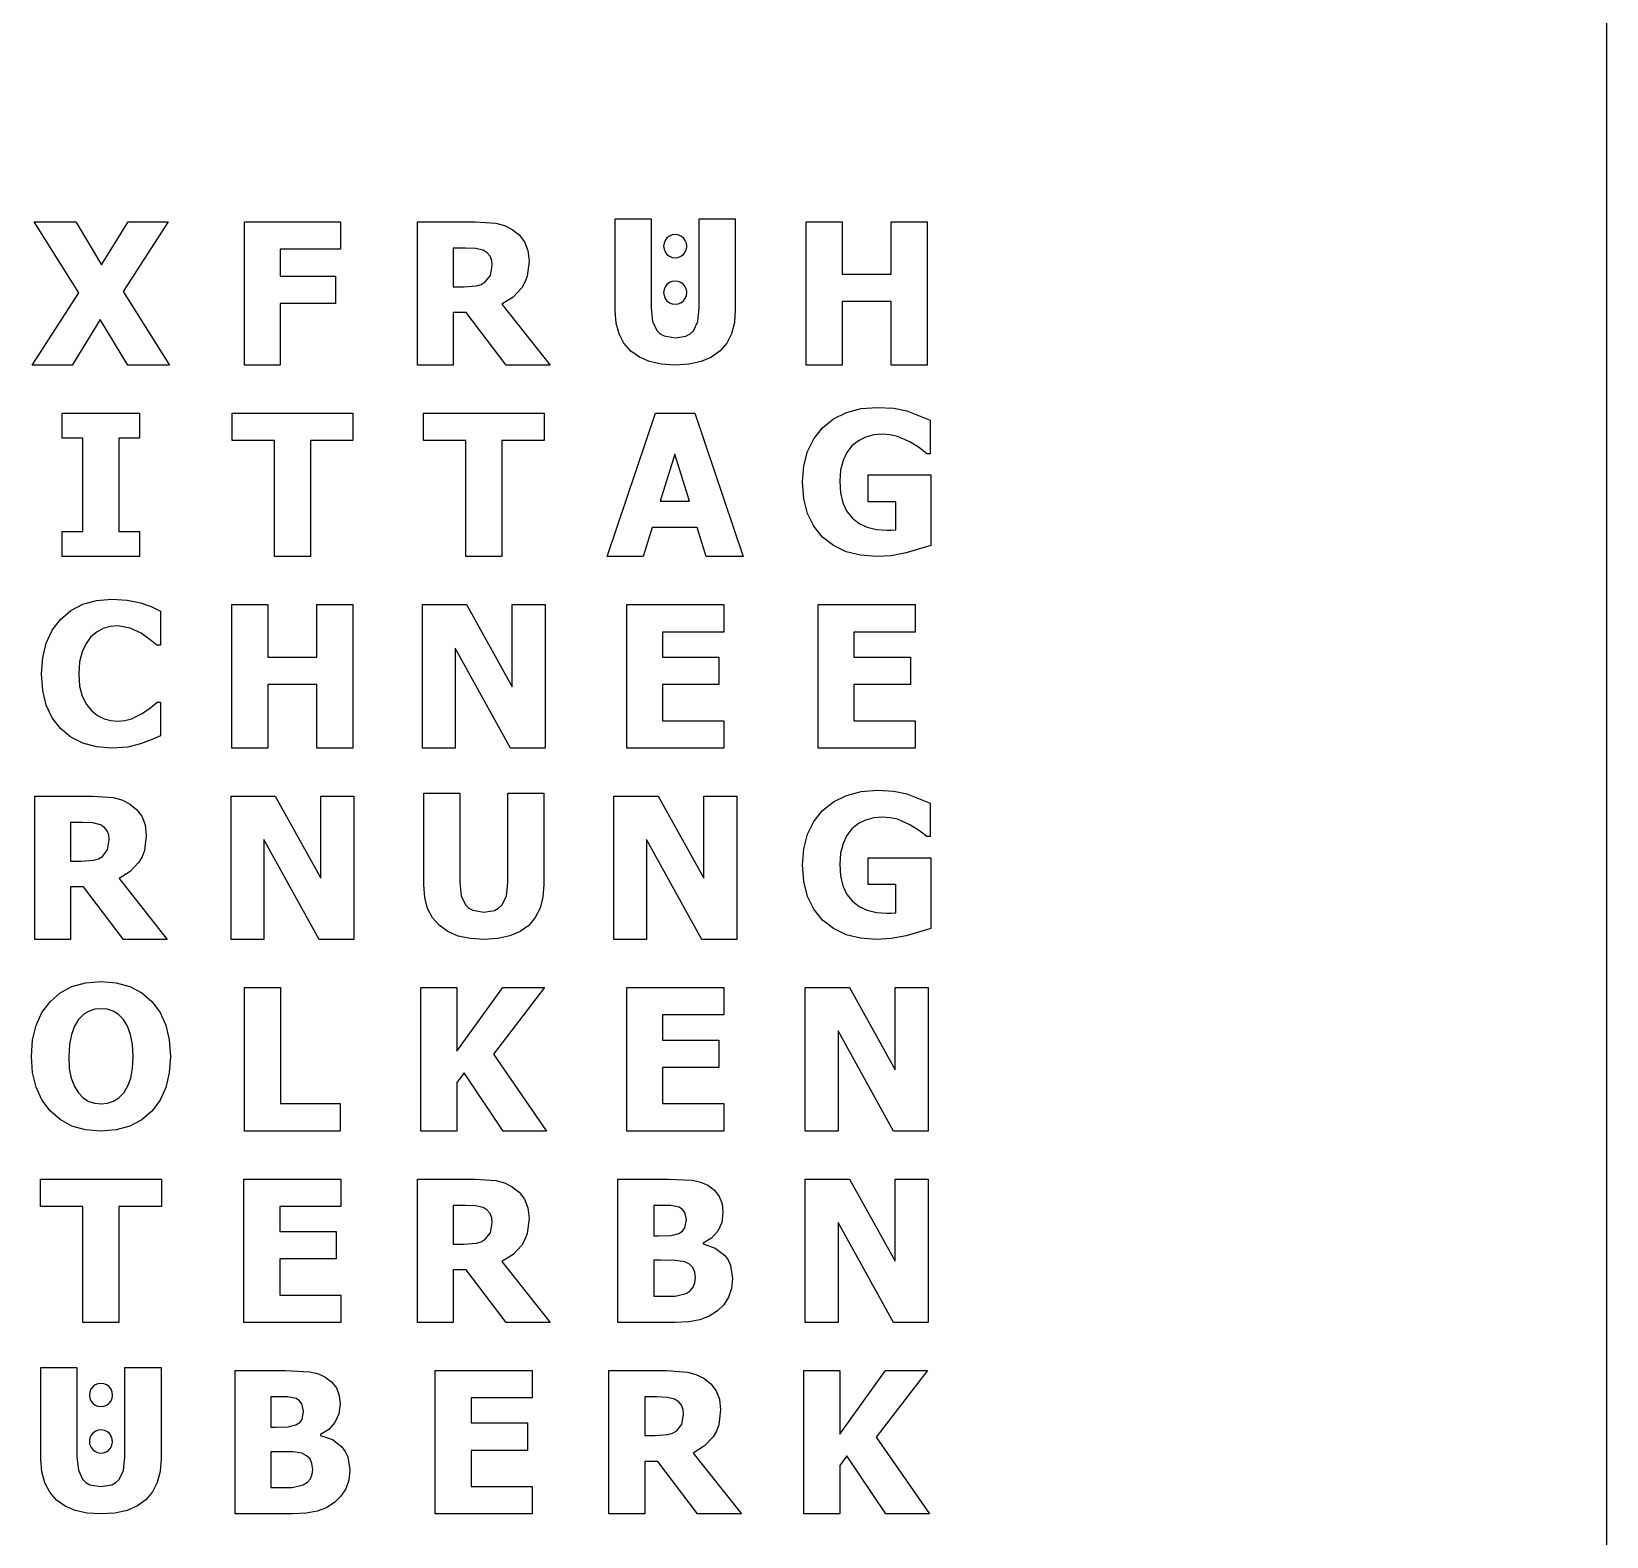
# Model space of a CAD drawing. Header units: metres. Extents: x -40 to 250, y -40 to 460.
# Drawn here: x 114.2 to 250, y 80.3 to 210 of the extents above; entities that cross this region are included whole.
import ezdxf

# ---------------------------------------------------------------- set-up
doc = ezdxf.new("R2010")
doc.units = ezdxf.units.M

msp = doc.modelspace()

# ---------------------------------------------------------------- linework, layer by layer
at = {"layer": 'A#5'}
for p, q in [((163.85, 164.75), (168.03, 177.11)), ((168.03, 177.11), (171.42, 177.11)), ((171.42, 177.11), (175.59, 164.75)), ((169.68, 173.59), (168.42, 169.52)), ((170.94, 169.52), (169.68, 173.59)), ((168.42, 169.52), (170.94, 169.52)), ((167.74, 167.27), (166.97, 164.75)), ((171.62, 167.27), (167.74, 167.27)), ((172.39, 164.75), (171.62, 167.27)), ((166.97, 164.75), (163.85, 164.75)), ((175.59, 164.75), (172.39, 164.75))]:
    msp.add_line(p, q, dxfattribs=at)
at = {"layer": 'B#5'}
for p, q in [((164.78, 98.75), (164.78, 111.11)), ((164.78, 111.11), (169.14, 111.11)), ((169.14, 111.11), (171.21, 111.01)), ((171.21, 111.01), (171.89, 110.85)), ((171.89, 110.85), (172.52, 110.57)), ((172.52, 110.57), (173.1, 110.15)), ((173.1, 110.15), (173.52, 109.62)), ((168.08, 108.84), (167.87, 108.84)), ((167.87, 108.84), (167.87, 106.23)), ((169.33, 108.83), (168.08, 108.84)), ((170.06, 108.69), (169.33, 108.83)), ((170.34, 108.5), (170.06, 108.69)), ((173.52, 109.62), (173.76, 108.97)), ((173.76, 108.97), (173.84, 108.24)), ((170.54, 108.23), (170.34, 108.5)), ((170.69, 107.62), (170.54, 108.23)), ((170.55, 106.9), (170.69, 107.62)), ((173.73, 107.38), (173.39, 106.63)), ((173.84, 108.24), (173.73, 107.38)), ((167.87, 106.23), (168.26, 106.23)), ((168.26, 106.23), (169.37, 106.25)), ((169.37, 106.25), (170.03, 106.42)), ((170.03, 106.42), (170.35, 106.63)), ((170.35, 106.63), (170.55, 106.9)), ((172.85, 106.02), (172.14, 105.59)), ((173.39, 106.63), (172.85, 106.02)), ((172.14, 105.59), (172.14, 105.52)), ((172.14, 105.52), (173.17, 105.16)), ((173.17, 105.16), (173.98, 104.54)), ((168.44, 104.11), (167.87, 104.11)), ((167.87, 104.11), (167.87, 101.02)), ((169.76, 104.1), (168.44, 104.11)), ((170.54, 103.98), (169.76, 104.1)), ((170.95, 103.77), (170.54, 103.98)), ((171.24, 103.49), (170.95, 103.77)), ((171.41, 103.1), (171.24, 103.49)), ((173.98, 104.54), (174.28, 104.14)), ((174.28, 104.14), (174.49, 103.67)), ((174.49, 103.67), (174.67, 102.54)), ((171.27, 101.79), (171.42, 102.17)), ((171.47, 102.59), (171.41, 103.1)), ((171.42, 102.17), (171.47, 102.59)), ((174.67, 102.54), (174.58, 101.67)), ((167.87, 101.02), (168.03, 101.02)), ((168.03, 101.02), (169.71, 101.03)), ((169.71, 101.03), (170.66, 101.26)), ((170.66, 101.26), (171.02, 101.48)), ((171.02, 101.48), (171.27, 101.79)), ((174.32, 100.92), (173.91, 100.28)), ((174.58, 101.67), (174.32, 100.92)), ((172.65, 99.29), (171.85, 98.98)), ((173.38, 99.76), (172.65, 99.29)), ((173.91, 100.28), (173.38, 99.76)), ((169.73, 98.75), (164.78, 98.75)), ((170.9, 98.81), (169.73, 98.75)), ((171.85, 98.98), (170.9, 98.81))]:
    msp.add_line(p, q, dxfattribs=at)
at = {"layer": 'B#6'}
for p, q in [((131.78, 82.25), (131.78, 94.61)), ((131.78, 94.61), (136.14, 94.61)), ((136.14, 94.61), (138.21, 94.51)), ((138.21, 94.51), (138.89, 94.35)), ((138.89, 94.35), (139.52, 94.07)), ((139.52, 94.07), (140.1, 93.65)), ((135.08, 92.34), (134.87, 92.34)), ((134.87, 92.34), (134.87, 89.73)), ((136.33, 92.33), (135.08, 92.34)), ((137.06, 92.19), (136.33, 92.33)), ((140.1, 93.65), (140.52, 93.12)), ((140.52, 93.12), (140.76, 92.47)), ((140.76, 92.47), (140.84, 91.74)), ((137.34, 92), (137.06, 92.19)), ((137.54, 91.73), (137.34, 92)), ((137.69, 91.12), (137.54, 91.73)), ((137.55, 90.4), (137.69, 91.12)), ((140.84, 91.74), (140.73, 90.88)), ((134.87, 89.73), (135.26, 89.73)), ((135.26, 89.73), (136.37, 89.75)), ((136.37, 89.75), (137.03, 89.92)), ((137.03, 89.92), (137.35, 90.13)), ((137.35, 90.13), (137.55, 90.4)), ((140.39, 90.13), (139.85, 89.52)), ((140.73, 90.88), (140.39, 90.13)), ((139.85, 89.52), (139.14, 89.09)), ((139.14, 89.09), (139.14, 89.02)), ((139.14, 89.02), (140.17, 88.66)), ((140.17, 88.66), (140.98, 88.04)), ((135.44, 87.61), (134.87, 87.61)), ((134.87, 87.61), (134.87, 84.52)), ((136.76, 87.6), (135.44, 87.61)), ((137.54, 87.48), (136.76, 87.6)), ((137.95, 87.27), (137.54, 87.48)), ((138.24, 86.99), (137.95, 87.27)), ((138.41, 86.6), (138.24, 86.99)), ((140.98, 88.04), (141.28, 87.64)), ((141.28, 87.64), (141.49, 87.17)), ((141.49, 87.17), (141.67, 86.04)), ((138.27, 85.29), (138.42, 85.67)), ((138.47, 86.09), (138.41, 86.6)), ((138.42, 85.67), (138.47, 86.09)), ((141.67, 86.04), (141.58, 85.17)), ((134.87, 84.52), (135.03, 84.52)), ((135.03, 84.52), (136.71, 84.53)), ((136.71, 84.53), (137.66, 84.76)), ((137.66, 84.76), (138.02, 84.98)), ((138.02, 84.98), (138.27, 85.29)), ((141.32, 84.42), (140.91, 83.78)), ((141.58, 85.17), (141.32, 84.42)), ((140.38, 83.26), (139.65, 82.79)), ((140.91, 83.78), (140.38, 83.26)), ((136.73, 82.25), (131.78, 82.25)), ((137.9, 82.31), (136.73, 82.25)), ((138.85, 82.48), (137.9, 82.31)), ((139.65, 82.79), (138.85, 82.48))]:
    msp.add_line(p, q, dxfattribs=at)
at = {"layer": 'C#4'}
for p, q in [((117.63, 160.11), (118.66, 160.66)), ((118.66, 160.66), (119.84, 160.98)), ((119.84, 160.98), (121.16, 161.09)), ((121.16, 161.09), (122.49, 161.01)), ((122.49, 161.01), (123.62, 160.78)), ((123.62, 160.78), (124.54, 160.44)), ((124.54, 160.44), (125.34, 160.06)), ((116.02, 158.4), (116.74, 159.34)), ((116.74, 159.34), (117.63, 160.11)), ((125.34, 160.06), (125.34, 157.12)), ((115.51, 157.3), (116.02, 158.4)), ((119.36, 157.83), (118.94, 157.27)), ((119.88, 158.27), (119.36, 157.83)), ((120.42, 158.56), (119.88, 158.27)), ((121.01, 158.72), (120.42, 158.56)), ((121.66, 158.78), (121.01, 158.72)), ((122.74, 158.59), (121.66, 158.78)), ((123.69, 158.14), (122.74, 158.59)), ((124.46, 157.59), (123.69, 158.14)), ((125.03, 157.12), (124.46, 157.59)), ((115.2, 156.05), (115.51, 157.3)), ((118.6, 156.55), (118.38, 155.67)), ((118.94, 157.27), (118.6, 156.55)), ((125.34, 157.12), (125.03, 157.12)), ((115.1, 154.66), (115.2, 156.05)), ((118.38, 155.67), (118.3, 154.65)), ((115.2, 153.22), (115.1, 154.66)), ((118.3, 154.65), (118.38, 153.59)), ((118.38, 153.59), (118.61, 152.71)), ((115.51, 151.95), (115.2, 153.22)), ((118.61, 152.71), (118.97, 152)), ((124.51, 151.74), (125.06, 152.22)), ((125.06, 152.22), (125.34, 152.22)), ((125.34, 152.22), (125.34, 149.31)), ((116.02, 150.86), (115.51, 151.95)), ((116.73, 149.93), (116.02, 150.86)), ((118.97, 152), (119.42, 151.45)), ((119.42, 151.45), (119.93, 151.05)), ((119.93, 151.05), (120.49, 150.77)), ((120.49, 150.77), (121.08, 150.62)), ((122.27, 150.62), (122.84, 150.77)), ((122.84, 150.77), (123.78, 151.22)), ((123.78, 151.22), (124.51, 151.74)), ((117.62, 149.2), (116.73, 149.93)), ((121.08, 150.62), (121.67, 150.57)), ((121.67, 150.57), (122.27, 150.62)), ((118.66, 148.67), (117.62, 149.2)), ((119.83, 148.36), (118.66, 148.67)), ((121.15, 148.25), (119.83, 148.36)), ((122.55, 148.34), (121.15, 148.25)), ((123.63, 148.61), (122.55, 148.34)), ((124.55, 148.95), (123.63, 148.61)), ((125.34, 149.31), (124.55, 148.95))]:
    msp.add_line(p, q, dxfattribs=at)
at = {"layer": 'E#16'}
for p, q in [((165.54, 148.25), (165.54, 160.61)), ((165.54, 160.61), (173.9, 160.61)), ((173.9, 160.61), (173.9, 158.25)), ((173.9, 158.25), (168.63, 158.25)), ((168.63, 158.25), (168.63, 156.09)), ((168.63, 156.09), (173.49, 156.09)), ((173.49, 156.09), (173.49, 153.73)), ((173.49, 153.73), (168.63, 153.73)), ((168.63, 153.73), (168.63, 150.61)), ((168.63, 150.61), (173.9, 150.61)), ((173.9, 150.61), (173.9, 148.25)), ((173.9, 148.25), (165.54, 148.25))]:
    msp.add_line(p, q, dxfattribs=at)
at = {"layer": 'E#17'}
for p, q in [((182.04, 148.25), (182.04, 160.61)), ((182.04, 160.61), (190.4, 160.61)), ((190.4, 160.61), (190.4, 158.25)), ((190.4, 158.25), (185.13, 158.25)), ((185.13, 158.25), (185.13, 156.09)), ((185.13, 156.09), (189.99, 156.09)), ((189.99, 156.09), (189.99, 153.73)), ((189.99, 153.73), (185.13, 153.73)), ((185.13, 153.73), (185.13, 150.61)), ((185.13, 150.61), (190.4, 150.61)), ((190.4, 150.61), (190.4, 148.25)), ((190.4, 148.25), (182.04, 148.25))]:
    msp.add_line(p, q, dxfattribs=at)
at = {"layer": 'E#20'}
for p, q in [((165.54, 115.25), (165.54, 127.61)), ((165.54, 127.61), (173.9, 127.61)), ((173.9, 127.61), (173.9, 125.25)), ((173.9, 125.25), (168.63, 125.25)), ((168.63, 125.25), (168.63, 123.09)), ((168.63, 123.09), (173.49, 123.09)), ((173.49, 123.09), (173.49, 120.73)), ((173.49, 120.73), (168.63, 120.73)), ((168.63, 120.73), (168.63, 117.61)), ((168.63, 117.61), (173.9, 117.61)), ((173.9, 117.61), (173.9, 115.25)), ((173.9, 115.25), (165.54, 115.25))]:
    msp.add_line(p, q, dxfattribs=at)
at = {"layer": 'E#22'}
for p, q in [((132.54, 98.75), (132.54, 111.11)), ((132.54, 111.11), (140.9, 111.11)), ((140.9, 111.11), (140.9, 108.75)), ((140.9, 108.75), (135.63, 108.75)), ((135.63, 108.75), (135.63, 106.59)), ((135.63, 106.59), (140.49, 106.59)), ((140.49, 106.59), (140.49, 104.23)), ((140.49, 104.23), (135.63, 104.23)), ((135.63, 104.23), (135.63, 101.11)), ((135.63, 101.11), (140.9, 101.11)), ((140.9, 101.11), (140.9, 98.75)), ((140.9, 98.75), (132.54, 98.75))]:
    msp.add_line(p, q, dxfattribs=at)
at = {"layer": 'E#24'}
for p, q in [((149.04, 82.25), (149.04, 94.61)), ((149.04, 94.61), (157.4, 94.61)), ((157.4, 94.61), (157.4, 92.25)), ((157.4, 92.25), (152.13, 92.25)), ((152.13, 92.25), (152.13, 90.09)), ((152.13, 90.09), (156.99, 90.09)), ((156.99, 90.09), (156.99, 87.73)), ((156.99, 87.73), (152.13, 87.73)), ((152.13, 87.73), (152.13, 84.61)), ((152.13, 84.61), (157.4, 84.61)), ((157.4, 84.61), (157.4, 82.25)), ((157.4, 82.25), (149.04, 82.25))]:
    msp.add_line(p, q, dxfattribs=at)
at = {"layer": 'F#8'}
for p, q in [((132.58, 181.25), (132.58, 193.61)), ((132.58, 193.61), (140.86, 193.61)), ((140.86, 193.61), (140.86, 191.25)), ((140.86, 191.25), (135.67, 191.25)), ((135.67, 191.25), (135.67, 188.92)), ((135.67, 188.92), (140.44, 188.92)), ((140.44, 188.92), (140.44, 186.56)), ((140.44, 186.56), (135.67, 186.56)), ((135.67, 186.56), (135.67, 181.25)), ((135.67, 181.25), (132.58, 181.25))]:
    msp.add_line(p, q, dxfattribs=at)
at = {"layer": 'G#3'}
for p, q in [((182.43, 175.86), (183.37, 176.62)), ((183.37, 176.62), (184.48, 177.17)), ((184.48, 177.17), (185.74, 177.5)), ((185.74, 177.5), (187.16, 177.61)), ((187.16, 177.61), (188.57, 177.54)), ((188.57, 177.54), (189.69, 177.31)), ((189.69, 177.31), (191.7, 176.51)), ((191.7, 176.51), (191.7, 173.62)), ((181.67, 174.91), (182.43, 175.86)), ((186.83, 175.24), (186.13, 175.05)), ((187.59, 175.3), (186.83, 175.24)), ((188.25, 175.25), (187.59, 175.3)), ((188.88, 175.11), (188.25, 175.25)), ((180.81, 172.58), (181.13, 173.82)), ((181.13, 173.82), (181.67, 174.91)), ((184.96, 174.29), (184.52, 173.72)), ((185.51, 174.74), (184.96, 174.29)), ((186.13, 175.05), (185.51, 174.74)), ((189.95, 174.65), (188.88, 175.11)), ((190.77, 174.11), (189.95, 174.65)), ((191.41, 173.62), (190.77, 174.11)), ((180.7, 171.2), (180.81, 172.58)), ((184.19, 173.03), (183.97, 172.2)), ((184.52, 173.72), (184.19, 173.03)), ((191.7, 173.62), (191.41, 173.62)), ((180.81, 169.74), (180.7, 171.2)), ((183.97, 172.2), (183.9, 171.25)), ((183.9, 171.25), (183.97, 170.24)), ((186.34, 169.48), (186.34, 171.8)), ((186.34, 171.8), (191.75, 171.8)), ((191.75, 171.8), (191.75, 165.71)), ((181.13, 168.46), (180.81, 169.74)), ((183.97, 170.24), (184.17, 169.37)), ((181.67, 167.36), (181.13, 168.46)), ((184.17, 169.37), (184.51, 168.64)), ((184.51, 168.64), (184.99, 168.05)), ((188.74, 169.48), (186.34, 169.48)), ((188.74, 167.06), (188.74, 169.48)), ((182.43, 166.43), (181.67, 167.36)), ((184.99, 168.05), (185.58, 167.6)), ((185.58, 167.6), (186.28, 167.28)), ((186.28, 167.28), (187.07, 167.09)), ((187.07, 167.09), (187.96, 167.02)), ((187.96, 167.02), (188.35, 167.03)), ((188.35, 167.03), (188.74, 167.06)), ((183.37, 165.7), (182.43, 166.43)), ((184.45, 165.17), (183.37, 165.7)), ((191.75, 165.71), (189.63, 165.07)), ((185.69, 164.86), (184.45, 165.17)), ((187.07, 164.75), (185.69, 164.86)), ((188.34, 164.83), (187.07, 164.75)), ((189.63, 165.07), (188.34, 164.83))]:
    msp.add_line(p, q, dxfattribs=at)
at = {"layer": 'G#4'}
for p, q in [((183.37, 143.62), (184.48, 144.17)), ((184.48, 144.17), (185.74, 144.5)), ((185.74, 144.5), (187.16, 144.61)), ((187.16, 144.61), (188.57, 144.54)), ((188.57, 144.54), (189.69, 144.31)), ((189.69, 144.31), (191.7, 143.51)), ((181.67, 141.91), (182.43, 142.86)), ((182.43, 142.86), (183.37, 143.62)), ((191.7, 143.51), (191.7, 140.62)), ((181.13, 140.82), (181.67, 141.91)), ((184.96, 141.29), (184.52, 140.72)), ((185.51, 141.74), (184.96, 141.29)), ((186.13, 142.05), (185.51, 141.74)), ((186.83, 142.24), (186.13, 142.05)), ((187.59, 142.3), (186.83, 142.24)), ((188.25, 142.25), (187.59, 142.3)), ((188.88, 142.11), (188.25, 142.25)), ((189.95, 141.65), (188.88, 142.11)), ((190.77, 141.11), (189.95, 141.65)), ((180.81, 139.58), (181.13, 140.82)), ((184.19, 140.03), (183.97, 139.2)), ((184.52, 140.72), (184.19, 140.03)), ((191.41, 140.62), (190.77, 141.11)), ((191.7, 140.62), (191.41, 140.62)), ((180.7, 138.2), (180.81, 139.58)), ((183.97, 139.2), (183.9, 138.25)), ((186.34, 136.48), (186.34, 138.8)), ((186.34, 138.8), (191.75, 138.8)), ((191.75, 138.8), (191.75, 132.71)), ((180.81, 136.74), (180.7, 138.2)), ((183.9, 138.25), (183.97, 137.24)), ((183.97, 137.24), (184.17, 136.37)), ((181.13, 135.46), (180.81, 136.74)), ((184.17, 136.37), (184.51, 135.64)), ((188.74, 136.48), (186.34, 136.48)), ((188.74, 134.06), (188.74, 136.48)), ((181.67, 134.36), (181.13, 135.46)), ((184.51, 135.64), (184.99, 135.05)), ((184.99, 135.05), (185.58, 134.6)), ((185.58, 134.6), (186.28, 134.28)), ((182.43, 133.43), (181.67, 134.36)), ((183.37, 132.7), (182.43, 133.43)), ((186.28, 134.28), (187.07, 134.09)), ((187.07, 134.09), (187.96, 134.02)), ((187.96, 134.02), (188.35, 134.03)), ((188.35, 134.03), (188.74, 134.06)), ((184.45, 132.17), (183.37, 132.7)), ((185.69, 131.86), (184.45, 132.17)), ((187.07, 131.75), (185.69, 131.86)), ((188.34, 131.83), (187.07, 131.75)), ((189.63, 132.07), (188.34, 131.83)), ((191.75, 132.71), (189.63, 132.07))]:
    msp.add_line(p, q, dxfattribs=at)
at = {"layer": 'H#10'}
for p, q in [((131.5, 148.25), (131.5, 160.61)), ((131.5, 160.61), (134.61, 160.61)), ((134.61, 160.61), (134.61, 156.09)), ((138.83, 156.09), (138.83, 160.61)), ((138.83, 160.61), (141.94, 160.61)), ((141.94, 160.61), (141.94, 148.25)), ((134.61, 156.09), (138.83, 156.09)), ((138.83, 153.73), (134.61, 153.73)), ((134.61, 153.73), (134.61, 148.25)), ((138.83, 148.25), (138.83, 153.73)), ((134.61, 148.25), (131.5, 148.25)), ((141.94, 148.25), (138.83, 148.25))]:
    msp.add_line(p, q, dxfattribs=at)
at = {"layer": 'H#8'}
for p, q in [((181, 181.25), (181, 193.61)), ((181, 193.61), (184.11, 193.61)), ((184.11, 193.61), (184.11, 189.09)), ((188.33, 189.09), (188.33, 193.61)), ((188.33, 193.61), (191.44, 193.61)), ((191.44, 193.61), (191.44, 181.25)), ((184.11, 189.09), (188.33, 189.09)), ((188.33, 186.73), (184.11, 186.73)), ((184.11, 186.73), (184.11, 181.25)), ((188.33, 181.25), (188.33, 186.73)), ((184.11, 181.25), (181, 181.25)), ((191.44, 181.25), (188.33, 181.25))]:
    msp.add_line(p, q, dxfattribs=at)
at = {"layer": 'I#8'}
for p, q in [((116.89, 174.95), (116.89, 177.11)), ((116.89, 177.11), (123.55, 177.11)), ((123.55, 177.11), (123.55, 174.95)), ((118.67, 174.95), (116.89, 174.95)), ((118.67, 166.91), (118.67, 174.95)), ((123.55, 174.95), (121.77, 174.95)), ((121.77, 174.95), (121.77, 166.91)), ((116.89, 164.75), (116.89, 166.91)), ((116.89, 166.91), (118.67, 166.91)), ((121.77, 166.91), (123.55, 166.91)), ((123.55, 166.91), (123.55, 164.75)), ((123.55, 164.75), (116.89, 164.75))]:
    msp.add_line(p, q, dxfattribs=at)
at = {"layer": 'K#3'}
for p, q in [((147.8, 115.25), (147.8, 127.61)), ((147.8, 127.61), (150.91, 127.61)), ((150.91, 127.61), (150.91, 122.12)), ((150.91, 122.12), (154.86, 127.61)), ((158.46, 127.61), (154.05, 121.87)), ((154.86, 127.61), (158.46, 127.61)), ((154.05, 121.87), (158.64, 115.25)), ((151.52, 120.27), (150.91, 119.43)), ((154.89, 115.25), (151.52, 120.27)), ((150.91, 119.43), (150.91, 115.25)), ((150.91, 115.25), (147.8, 115.25)), ((158.64, 115.25), (154.89, 115.25))]:
    msp.add_line(p, q, dxfattribs=at)
at = {"layer": 'K#4'}
for p, q in [((180.8, 82.25), (180.8, 94.61)), ((180.8, 94.61), (183.91, 94.61)), ((183.91, 94.61), (183.91, 89.12)), ((183.91, 89.12), (187.86, 94.61)), ((191.46, 94.61), (187.05, 88.87)), ((187.86, 94.61), (191.46, 94.61)), ((187.05, 88.87), (191.64, 82.25)), ((184.52, 87.27), (183.91, 86.43)), ((187.89, 82.25), (184.52, 87.27)), ((183.91, 86.43), (183.91, 82.25)), ((183.91, 82.25), (180.8, 82.25)), ((191.64, 82.25), (187.89, 82.25))]:
    msp.add_line(p, q, dxfattribs=at)
at = {"layer": 'L#6'}
for p, q in [((132.6, 115.25), (132.6, 127.61)), ((132.6, 127.61), (135.7, 127.61)), ((135.7, 127.61), (135.7, 117.61)), ((135.7, 117.61), (140.85, 117.61)), ((140.85, 117.61), (140.85, 115.25)), ((140.85, 115.25), (132.6, 115.25))]:
    msp.add_line(p, q, dxfattribs=at)
at = {"layer": 'Layer0'}
for p, q in [((250, 440), (250, -20)), ((168.76, 191.76), (168.72, 191.5)), ((168.72, 191.5), (168.76, 191.24)), ((168.86, 192), (168.76, 191.76)), ((169.01, 192.21), (168.86, 192)), ((169.22, 192.37), (169.01, 192.21)), ((169.46, 192.47), (169.22, 192.37)), ((169.72, 192.5), (169.46, 192.47)), ((169.98, 192.47), (169.72, 192.5)), ((170.22, 192.37), (169.98, 192.47)), ((170.43, 192.21), (170.22, 192.37)), ((170.59, 192), (170.43, 192.21)), ((170.69, 191.76), (170.59, 192)), ((170.72, 191.5), (170.69, 191.76)), ((170.69, 191.24), (170.72, 191.5)), ((168.76, 191.24), (168.86, 191)), ((168.86, 191), (169.01, 190.79)), ((169.01, 190.79), (169.22, 190.63)), ((169.22, 190.63), (169.46, 190.53)), ((169.46, 190.53), (169.72, 190.5)), ((169.72, 190.5), (169.98, 190.53)), ((169.98, 190.53), (170.22, 190.63)), ((170.22, 190.63), (170.43, 190.79)), ((170.43, 190.79), (170.59, 191)), ((170.59, 191), (170.69, 191.24)), ((168.76, 187.76), (168.72, 187.5)), ((168.72, 187.5), (168.76, 187.24)), ((168.86, 188), (168.76, 187.76)), ((169.01, 188.21), (168.86, 188)), ((169.22, 188.37), (169.01, 188.21)), ((169.46, 188.47), (169.22, 188.37)), ((169.72, 188.5), (169.46, 188.47)), ((169.98, 188.47), (169.72, 188.5)), ((170.22, 188.37), (169.98, 188.47)), ((170.43, 188.21), (170.22, 188.37)), ((170.59, 188), (170.43, 188.21)), ((170.69, 187.76), (170.59, 188)), ((170.72, 187.5), (170.69, 187.76)), ((170.69, 187.24), (170.72, 187.5)), ((168.76, 187.24), (168.86, 187)), ((168.86, 187), (169.01, 186.79)), ((169.01, 186.79), (169.22, 186.63)), ((169.22, 186.63), (169.46, 186.53)), ((169.46, 186.53), (169.72, 186.5)), ((169.72, 186.5), (169.98, 186.53)), ((169.98, 186.53), (170.22, 186.63)), ((170.22, 186.63), (170.43, 186.79)), ((170.43, 186.79), (170.59, 187)), ((170.59, 187), (170.69, 187.24)), ((119.26, 92.76), (119.22, 92.5)), ((119.22, 92.5), (119.26, 92.24)), ((119.36, 93), (119.26, 92.76)), ((119.51, 93.21), (119.36, 93)), ((119.72, 93.37), (119.51, 93.21)), ((119.96, 93.47), (119.72, 93.37)), ((120.22, 93.5), (119.96, 93.47)), ((120.48, 93.47), (120.22, 93.5)), ((120.72, 93.37), (120.48, 93.47)), ((120.93, 93.21), (120.72, 93.37)), ((121.09, 93), (120.93, 93.21)), ((121.19, 92.76), (121.09, 93)), ((121.22, 92.5), (121.19, 92.76)), ((121.19, 92.24), (121.22, 92.5)), ((119.26, 92.24), (119.36, 92)), ((119.36, 92), (119.51, 91.79)), ((119.51, 91.79), (119.72, 91.63)), ((119.72, 91.63), (119.96, 91.53)), ((119.96, 91.53), (120.22, 91.5)), ((120.22, 91.5), (120.48, 91.53)), ((120.48, 91.53), (120.72, 91.63)), ((120.72, 91.63), (120.93, 91.79)), ((120.93, 91.79), (121.09, 92)), ((121.09, 92), (121.19, 92.24)), ((119.27, 88.81), (119.22, 88.55)), ((119.22, 88.55), (119.24, 88.29)), ((119.24, 88.29), (119.33, 88.05)), ((119.38, 89.04), (119.27, 88.81)), ((119.55, 89.24), (119.38, 89.04)), ((119.77, 89.39), (119.55, 89.24)), ((120.01, 89.48), (119.77, 89.39)), ((120.27, 89.5), (120.01, 89.48)), ((120.53, 89.45), (120.27, 89.5)), ((120.77, 89.34), (120.53, 89.45)), ((120.96, 89.17), (120.77, 89.34)), ((121.11, 88.95), (120.96, 89.17)), ((121.2, 88.71), (121.11, 88.95)), ((121.17, 88.19), (121.22, 88.45)), ((121.22, 88.45), (121.2, 88.71)), ((119.33, 88.05), (119.48, 87.83)), ((119.48, 87.83), (119.68, 87.66)), ((119.68, 87.66), (119.91, 87.55)), ((119.91, 87.55), (120.17, 87.5)), ((120.17, 87.5), (120.43, 87.52)), ((120.43, 87.52), (120.68, 87.61)), ((120.68, 87.61), (120.89, 87.76)), ((120.89, 87.76), (121.06, 87.96)), ((121.06, 87.96), (121.17, 88.19))]:
    msp.add_line(p, q, dxfattribs=at)
at = {"layer": 'N#13'}
for p, q in [((147.93, 148.25), (147.93, 160.61)), ((147.93, 160.61), (151.74, 160.61)), ((151.74, 160.61), (155.68, 153.53)), ((155.68, 153.53), (155.68, 160.61)), ((155.68, 160.61), (158.52, 160.61)), ((158.52, 160.61), (158.52, 148.25)), ((155.53, 148.25), (150.76, 156.87)), ((150.76, 156.87), (150.76, 148.25)), ((150.76, 148.25), (147.93, 148.25)), ((158.52, 148.25), (155.53, 148.25))]:
    msp.add_line(p, q, dxfattribs=at)
at = {"layer": 'N#14'}
for p, q in [((131.43, 131.75), (131.43, 144.11)), ((131.43, 144.11), (135.24, 144.11)), ((135.24, 144.11), (139.18, 137.03)), ((139.18, 137.03), (139.18, 144.11)), ((139.18, 144.11), (142.02, 144.11)), ((142.02, 144.11), (142.02, 131.75)), ((139.03, 131.75), (134.26, 140.37)), ((134.26, 140.37), (134.26, 131.75)), ((134.26, 131.75), (131.43, 131.75)), ((142.02, 131.75), (139.03, 131.75))]:
    msp.add_line(p, q, dxfattribs=at)
at = {"layer": 'N#15'}
for p, q in [((164.43, 131.75), (164.43, 144.11)), ((164.43, 144.11), (168.24, 144.11)), ((168.24, 144.11), (172.18, 137.03)), ((172.18, 137.03), (172.18, 144.11)), ((172.18, 144.11), (175.02, 144.11)), ((175.02, 144.11), (175.02, 131.75)), ((172.03, 131.75), (167.26, 140.37)), ((167.26, 140.37), (167.26, 131.75)), ((167.26, 131.75), (164.43, 131.75)), ((175.02, 131.75), (172.03, 131.75))]:
    msp.add_line(p, q, dxfattribs=at)
at = {"layer": 'N#17'}
for p, q in [((180.93, 115.25), (180.93, 127.61)), ((180.93, 127.61), (184.74, 127.61)), ((184.74, 127.61), (188.68, 120.53)), ((188.68, 120.53), (188.68, 127.61)), ((188.68, 127.61), (191.52, 127.61)), ((191.52, 127.61), (191.52, 115.25)), ((188.53, 115.25), (183.76, 123.87)), ((183.76, 123.87), (183.76, 115.25)), ((183.76, 115.25), (180.93, 115.25)), ((191.52, 115.25), (188.53, 115.25))]:
    msp.add_line(p, q, dxfattribs=at)
at = {"layer": 'N#18'}
for p, q in [((180.93, 98.75), (180.93, 111.11)), ((180.93, 111.11), (184.74, 111.11)), ((184.74, 111.11), (188.68, 104.03)), ((188.68, 104.03), (188.68, 111.11)), ((188.68, 111.11), (191.52, 111.11)), ((191.52, 111.11), (191.52, 98.75)), ((188.53, 98.75), (183.76, 107.37)), ((183.76, 107.37), (183.76, 98.75)), ((183.76, 98.75), (180.93, 98.75)), ((191.52, 98.75), (188.53, 98.75))]:
    msp.add_line(p, q, dxfattribs=at)
at = {"layer": 'O#2'}
for p, q in [((116.7, 127.15), (117.72, 127.69)), ((117.72, 127.69), (118.89, 128.02)), ((118.89, 128.02), (120.22, 128.13)), ((120.22, 128.13), (121.54, 128.02)), ((121.54, 128.02), (122.71, 127.69)), ((122.71, 127.69), (123.73, 127.16)), ((115.13, 125.45), (115.83, 126.39)), ((115.83, 126.39), (116.7, 127.15)), ((123.73, 127.16), (124.61, 126.4)), ((124.61, 126.4), (125.31, 125.46)), ((114.63, 124.35), (115.13, 125.45)), ((118.73, 125.31), (118.29, 124.86)), ((119.19, 125.59), (118.73, 125.31)), ((119.68, 125.74), (119.19, 125.59)), ((120.23, 125.79), (119.68, 125.74)), ((120.76, 125.74), (120.23, 125.79)), ((121.27, 125.57), (120.76, 125.74)), ((121.74, 125.28), (121.27, 125.57)), ((122.17, 124.85), (121.74, 125.28)), ((125.31, 125.46), (125.81, 124.36)), ((114.33, 123.1), (114.63, 124.35)), ((117.67, 123.58), (117.5, 122.71)), ((117.95, 124.3), (117.67, 123.58)), ((118.29, 124.86), (117.95, 124.3)), ((122.51, 124.28), (122.17, 124.85)), ((122.78, 123.57), (122.51, 124.28)), ((122.95, 122.71), (122.78, 123.57)), ((125.81, 124.36), (126.11, 123.1)), ((114.23, 121.68), (114.33, 123.1)), ((117.5, 122.71), (117.44, 121.68)), ((123.01, 121.69), (122.95, 122.71)), ((126.11, 123.1), (126.21, 121.68)), ((114.33, 120.28), (114.23, 121.68)), ((117.44, 121.68), (117.49, 120.64)), ((122.95, 120.64), (123.01, 121.69)), ((126.21, 121.68), (126.11, 120.27)), ((114.63, 119.03), (114.33, 120.28)), ((117.49, 120.64), (117.66, 119.8)), ((117.66, 119.8), (117.93, 119.1)), ((122.53, 119.14), (122.79, 119.81)), ((122.79, 119.81), (122.95, 120.64)), ((126.11, 120.27), (125.81, 119.01)), ((115.13, 117.93), (114.63, 119.03)), ((117.93, 119.1), (118.27, 118.54)), ((118.27, 118.54), (118.7, 118.1)), ((121.29, 117.82), (121.77, 118.12)), ((121.77, 118.12), (122.18, 118.55)), ((122.18, 118.55), (122.53, 119.14)), ((125.81, 119.01), (125.31, 117.91)), ((115.83, 116.99), (115.13, 117.93)), ((116.7, 116.23), (115.83, 116.99)), ((118.7, 118.1), (119.18, 117.8)), ((119.18, 117.8), (119.69, 117.64)), ((119.69, 117.64), (120.23, 117.58)), ((120.23, 117.58), (120.77, 117.64)), ((120.77, 117.64), (121.29, 117.82)), ((124.61, 116.97), (123.73, 116.22)), ((125.31, 117.91), (124.61, 116.97)), ((117.72, 115.68), (116.7, 116.23)), ((118.89, 115.36), (117.72, 115.68)), ((122.71, 115.68), (121.54, 115.36)), ((123.73, 116.22), (122.71, 115.68)), ((120.22, 115.25), (118.89, 115.36)), ((121.54, 115.36), (120.22, 115.25))]:
    msp.add_line(p, q, dxfattribs=at)
at = {"layer": 'R#10'}
for p, q in [((114.51, 131.75), (114.51, 144.11)), ((114.51, 144.11), (119.48, 144.11)), ((119.48, 144.11), (121.27, 143.98)), ((121.27, 143.98), (122.01, 143.78)), ((122.01, 143.78), (122.68, 143.45)), ((122.68, 143.45), (123.28, 142.97)), ((123.28, 142.97), (123.74, 142.37)), ((118.63, 141.84), (117.59, 141.84)), ((117.59, 141.84), (117.59, 138.51)), ((119.52, 141.8), (118.63, 141.84)), ((120.17, 141.65), (119.52, 141.8)), ((120.52, 141.42), (120.17, 141.65)), ((120.76, 141.13), (120.52, 141.42)), ((123.74, 142.37), (124.03, 141.63)), ((124.03, 141.63), (124.13, 140.72)), ((120.9, 140.76), (120.76, 141.13)), ((120.79, 139.48), (120.94, 140.33)), ((120.94, 140.33), (120.9, 140.76)), ((124.13, 140.72), (123.97, 139.43)), ((117.59, 138.51), (118.48, 138.51)), ((118.48, 138.51), (119.58, 138.59)), ((119.58, 138.59), (120, 138.71)), ((120, 138.71), (120.35, 138.92)), ((120.35, 138.92), (120.79, 139.48)), ((123.77, 138.89), (123.49, 138.41)), ((123.97, 139.43), (123.77, 138.89)), ((122.74, 137.62), (121.78, 137)), ((123.49, 138.41), (122.74, 137.62)), ((118.71, 136.28), (117.59, 136.28)), ((117.59, 136.28), (117.59, 131.75)), ((122.15, 131.75), (118.71, 136.28)), ((121.78, 137), (125.94, 131.75)), ((117.59, 131.75), (114.51, 131.75)), ((125.94, 131.75), (122.15, 131.75))]:
    msp.add_line(p, q, dxfattribs=at)
at = {"layer": 'R#12'}
for p, q in [((147.51, 98.75), (147.51, 111.11)), ((147.51, 111.11), (152.48, 111.11)), ((152.48, 111.11), (154.27, 110.98)), ((154.27, 110.98), (155.01, 110.78)), ((155.01, 110.78), (155.68, 110.45)), ((155.68, 110.45), (156.28, 109.97)), ((151.63, 108.84), (150.59, 108.84)), ((150.59, 108.84), (150.59, 105.51)), ((152.52, 108.8), (151.63, 108.84)), ((153.17, 108.65), (152.52, 108.8)), ((153.52, 108.42), (153.17, 108.65)), ((156.28, 109.97), (156.74, 109.37)), ((156.74, 109.37), (157.03, 108.63)), ((157.03, 108.63), (157.13, 107.72)), ((153.76, 108.13), (153.52, 108.42)), ((153.9, 107.76), (153.76, 108.13)), ((153.79, 106.48), (153.94, 107.33)), ((153.94, 107.33), (153.9, 107.76)), ((157.13, 107.72), (156.97, 106.43)), ((153, 105.71), (153.35, 105.92)), ((153.35, 105.92), (153.79, 106.48)), ((156.97, 106.43), (156.77, 105.89)), ((150.59, 105.51), (151.48, 105.51)), ((151.48, 105.51), (152.58, 105.59)), ((152.58, 105.59), (153, 105.71)), ((155.74, 104.62), (154.78, 104)), ((156.49, 105.41), (155.74, 104.62)), ((156.77, 105.89), (156.49, 105.41)), ((151.71, 103.28), (150.59, 103.28)), ((150.59, 103.28), (150.59, 98.75)), ((155.15, 98.75), (151.71, 103.28)), ((154.78, 104), (158.94, 98.75)), ((150.59, 98.75), (147.51, 98.75)), ((158.94, 98.75), (155.15, 98.75))]:
    msp.add_line(p, q, dxfattribs=at)
at = {"layer": 'R#14'}
for p, q in [((164.01, 82.25), (164.01, 94.61)), ((164.01, 94.61), (168.98, 94.61)), ((168.98, 94.61), (170.77, 94.48)), ((170.77, 94.48), (171.51, 94.28)), ((171.51, 94.28), (172.18, 93.95)), ((172.18, 93.95), (172.78, 93.47)), ((168.13, 92.34), (167.09, 92.34)), ((167.09, 92.34), (167.09, 89.01)), ((169.02, 92.3), (168.13, 92.34)), ((172.78, 93.47), (173.24, 92.87)), ((173.24, 92.87), (173.53, 92.13)), ((169.67, 92.15), (169.02, 92.3)), ((170.02, 91.92), (169.67, 92.15)), ((170.26, 91.63), (170.02, 91.92)), ((170.4, 91.26), (170.26, 91.63)), ((170.44, 90.83), (170.4, 91.26)), ((173.63, 91.22), (173.47, 89.93)), ((173.53, 92.13), (173.63, 91.22)), ((169.85, 89.42), (170.29, 89.98)), ((170.29, 89.98), (170.44, 90.83)), ((173.47, 89.93), (173.27, 89.39)), ((167.09, 89.01), (167.98, 89.01)), ((167.98, 89.01), (169.08, 89.09)), ((169.08, 89.09), (169.5, 89.21)), ((169.5, 89.21), (169.85, 89.42)), ((172.99, 88.91), (172.24, 88.12)), ((173.27, 89.39), (172.99, 88.91)), ((172.24, 88.12), (171.28, 87.5)), ((171.28, 87.5), (175.44, 82.25)), ((168.21, 86.78), (167.09, 86.78)), ((167.09, 86.78), (167.09, 82.25)), ((171.65, 82.25), (168.21, 86.78)), ((167.09, 82.25), (164.01, 82.25)), ((175.44, 82.25), (171.65, 82.25))]:
    msp.add_line(p, q, dxfattribs=at)
at = {"layer": 'R#8'}
for p, q in [((147.51, 181.25), (147.51, 193.61)), ((147.51, 193.61), (152.48, 193.61)), ((152.48, 193.61), (154.27, 193.48)), ((154.27, 193.48), (155.01, 193.28)), ((155.01, 193.28), (155.68, 192.95)), ((155.68, 192.95), (156.28, 192.47)), ((156.28, 192.47), (156.74, 191.87)), ((156.74, 191.87), (157.03, 191.13)), ((151.63, 191.34), (150.59, 191.34)), ((150.59, 191.34), (150.59, 188.01)), ((152.52, 191.3), (151.63, 191.34)), ((153.17, 191.15), (152.52, 191.3)), ((153.52, 190.92), (153.17, 191.15)), ((153.76, 190.63), (153.52, 190.92)), ((153.9, 190.26), (153.76, 190.63)), ((153.94, 189.83), (153.9, 190.26)), ((157.13, 190.22), (156.97, 188.93)), ((157.03, 191.13), (157.13, 190.22)), ((153.35, 188.42), (153.79, 188.98)), ((153.79, 188.98), (153.94, 189.83)), ((156.97, 188.93), (156.77, 188.39)), ((150.59, 188.01), (151.48, 188.01)), ((151.48, 188.01), (152.58, 188.09)), ((152.58, 188.09), (153, 188.21)), ((153, 188.21), (153.35, 188.42)), ((156.49, 187.91), (155.74, 187.12)), ((156.77, 188.39), (156.49, 187.91)), ((155.74, 187.12), (154.78, 186.5)), ((154.78, 186.5), (158.94, 181.25)), ((151.71, 185.78), (150.59, 185.78)), ((150.59, 185.78), (150.59, 181.25)), ((155.15, 181.25), (151.71, 185.78)), ((150.59, 181.25), (147.51, 181.25)), ((158.94, 181.25), (155.15, 181.25))]:
    msp.add_line(p, q, dxfattribs=at)
at = {"layer": 'T#4'}
for p, q in [((131.52, 174.75), (131.52, 177.11)), ((131.52, 177.11), (141.93, 177.11)), ((141.93, 177.11), (141.93, 174.75)), ((135.17, 174.75), (131.52, 174.75)), ((135.17, 164.75), (135.17, 174.75)), ((141.93, 174.75), (138.27, 174.75)), ((138.27, 174.75), (138.27, 164.75)), ((138.27, 164.75), (135.17, 164.75))]:
    msp.add_line(p, q, dxfattribs=at)
at = {"layer": 'T#5'}
for p, q in [((148.02, 174.75), (148.02, 177.11)), ((148.02, 177.11), (158.43, 177.11)), ((158.43, 177.11), (158.43, 174.75)), ((151.67, 174.75), (148.02, 174.75)), ((151.67, 164.75), (151.67, 174.75)), ((158.43, 174.75), (154.77, 174.75)), ((154.77, 174.75), (154.77, 164.75)), ((154.77, 164.75), (151.67, 164.75))]:
    msp.add_line(p, q, dxfattribs=at)
at = {"layer": 'T#8'}
for p, q in [((115.02, 108.75), (115.02, 111.11)), ((115.02, 111.11), (125.43, 111.11)), ((125.43, 111.11), (125.43, 108.75)), ((118.67, 108.75), (115.02, 108.75)), ((118.67, 98.75), (118.67, 108.75)), ((125.43, 108.75), (121.77, 108.75)), ((121.77, 108.75), (121.77, 98.75)), ((121.77, 98.75), (118.67, 98.75))]:
    msp.add_line(p, q, dxfattribs=at)
at = {"layer": 'U#2'}
for p, q in [((148.05, 136.47), (148.05, 144.37)), ((148.05, 144.37), (151.15, 144.37)), ((151.15, 144.37), (151.15, 136.66)), ((155.29, 136.66), (155.29, 144.37)), ((155.29, 144.37), (158.4, 144.37)), ((158.4, 144.37), (158.4, 136.48)), ((148.13, 135.38), (148.05, 136.47)), ((151.15, 136.66), (151.27, 135.53)), ((155.17, 135.5), (155.29, 136.66)), ((158.4, 136.48), (158.32, 135.41)), ((148.38, 134.44), (148.13, 135.38)), ((148.8, 133.63), (148.38, 134.44)), ((151.27, 135.53), (151.64, 134.74)), ((151.64, 134.74), (151.92, 134.46)), ((151.92, 134.46), (152.27, 134.27)), ((154.15, 134.26), (154.5, 134.45)), ((154.5, 134.45), (154.79, 134.71)), ((154.79, 134.71), (155.17, 135.5)), ((158.07, 134.46), (157.66, 133.65)), ((158.32, 135.41), (158.07, 134.46)), ((149.39, 132.95), (148.8, 133.63)), ((152.27, 134.27), (153.22, 134.11)), ((153.22, 134.11), (154.15, 134.26)), ((157.66, 133.65), (157.09, 132.97)), ((150.13, 132.43), (149.39, 132.95)), ((151.01, 132.05), (150.13, 132.43)), ((152.04, 131.83), (151.01, 132.05)), ((153.22, 131.75), (152.04, 131.83)), ((154.42, 131.83), (153.22, 131.75)), ((155.47, 132.06), (154.42, 131.83)), ((156.36, 132.44), (155.47, 132.06)), ((157.09, 132.97), (156.36, 132.44))]:
    msp.add_line(p, q, dxfattribs=at)
at = {"layer": 'U#8'}
for p, q in [((115.05, 86.97), (115.05, 94.87)), ((115.05, 94.87), (118.15, 94.87)), ((118.15, 94.87), (118.15, 87.16)), ((122.29, 87.16), (122.29, 94.87)), ((122.29, 94.87), (125.4, 94.87)), ((125.4, 94.87), (125.4, 86.98)), ((115.13, 85.88), (115.05, 86.97)), ((118.15, 87.16), (118.27, 86.03)), ((122.17, 86), (122.29, 87.16)), ((125.4, 86.98), (125.32, 85.91)), ((115.38, 84.94), (115.13, 85.88)), ((118.27, 86.03), (118.64, 85.24)), ((121.79, 85.21), (122.17, 86)), ((125.32, 85.91), (125.07, 84.96)), ((115.8, 84.13), (115.38, 84.94)), ((118.64, 85.24), (118.92, 84.96)), ((118.92, 84.96), (119.27, 84.77)), ((119.27, 84.77), (120.22, 84.61)), ((120.22, 84.61), (121.15, 84.76)), ((121.15, 84.76), (121.5, 84.95)), ((121.5, 84.95), (121.79, 85.21)), ((125.07, 84.96), (124.66, 84.15)), ((116.39, 83.45), (115.8, 84.13)), ((117.13, 82.93), (116.39, 83.45)), ((118.01, 82.55), (117.13, 82.93)), ((123.36, 82.94), (122.47, 82.56)), ((124.09, 83.47), (123.36, 82.94)), ((124.66, 84.15), (124.09, 83.47)), ((119.04, 82.33), (118.01, 82.55)), ((120.22, 82.25), (119.04, 82.33)), ((121.42, 82.33), (120.22, 82.25)), ((122.47, 82.56), (121.42, 82.33))]:
    msp.add_line(p, q, dxfattribs=at)
at = {"layer": 'U#9'}
for p, q in [((164.55, 185.97), (164.55, 193.87)), ((164.55, 193.87), (167.65, 193.87)), ((167.65, 193.87), (167.65, 186.16)), ((171.79, 186.16), (171.79, 193.87)), ((171.79, 193.87), (174.9, 193.87)), ((174.9, 193.87), (174.9, 185.98)), ((167.65, 186.16), (167.77, 185.03)), ((171.67, 185), (171.79, 186.16)), ((164.63, 184.88), (164.55, 185.97)), ((164.88, 183.94), (164.63, 184.88)), ((167.77, 185.03), (168.14, 184.24)), ((171.29, 184.21), (171.67, 185)), ((174.82, 184.91), (174.57, 183.96)), ((174.9, 185.98), (174.82, 184.91)), ((165.3, 183.13), (164.88, 183.94)), ((168.14, 184.24), (168.42, 183.96)), ((168.42, 183.96), (168.77, 183.77)), ((168.77, 183.77), (169.72, 183.61)), ((169.72, 183.61), (170.65, 183.76)), ((170.65, 183.76), (171, 183.95)), ((171, 183.95), (171.29, 184.21)), ((174.57, 183.96), (174.16, 183.15)), ((165.89, 182.45), (165.3, 183.13)), ((166.63, 181.93), (165.89, 182.45)), ((172.86, 181.94), (171.97, 181.56)), ((173.59, 182.47), (172.86, 181.94)), ((174.16, 183.15), (173.59, 182.47)), ((167.51, 181.55), (166.63, 181.93)), ((168.54, 181.33), (167.51, 181.55)), ((169.72, 181.25), (168.54, 181.33)), ((170.92, 181.33), (169.72, 181.25)), ((171.97, 181.56), (170.92, 181.33))]:
    msp.add_line(p, q, dxfattribs=at)
at = {"layer": 'X#1'}
for p, q in [((118.31, 187.48), (114.46, 193.61)), ((114.46, 193.61), (118.05, 193.61)), ((118.05, 193.61), (120.28, 189.88)), ((120.28, 189.88), (122.56, 193.61)), ((126.01, 193.61), (122.13, 187.6)), ((122.56, 193.61), (126.01, 193.61)), ((114.3, 181.25), (118.31, 187.48)), ((122.13, 187.6), (126.14, 181.25)), ((120.16, 185.19), (117.74, 181.25)), ((122.54, 181.25), (120.16, 185.19)), ((117.74, 181.25), (114.3, 181.25)), ((126.14, 181.25), (122.54, 181.25))]:
    msp.add_line(p, q, dxfattribs=at)

doc.saveas('drawing.dxf')
